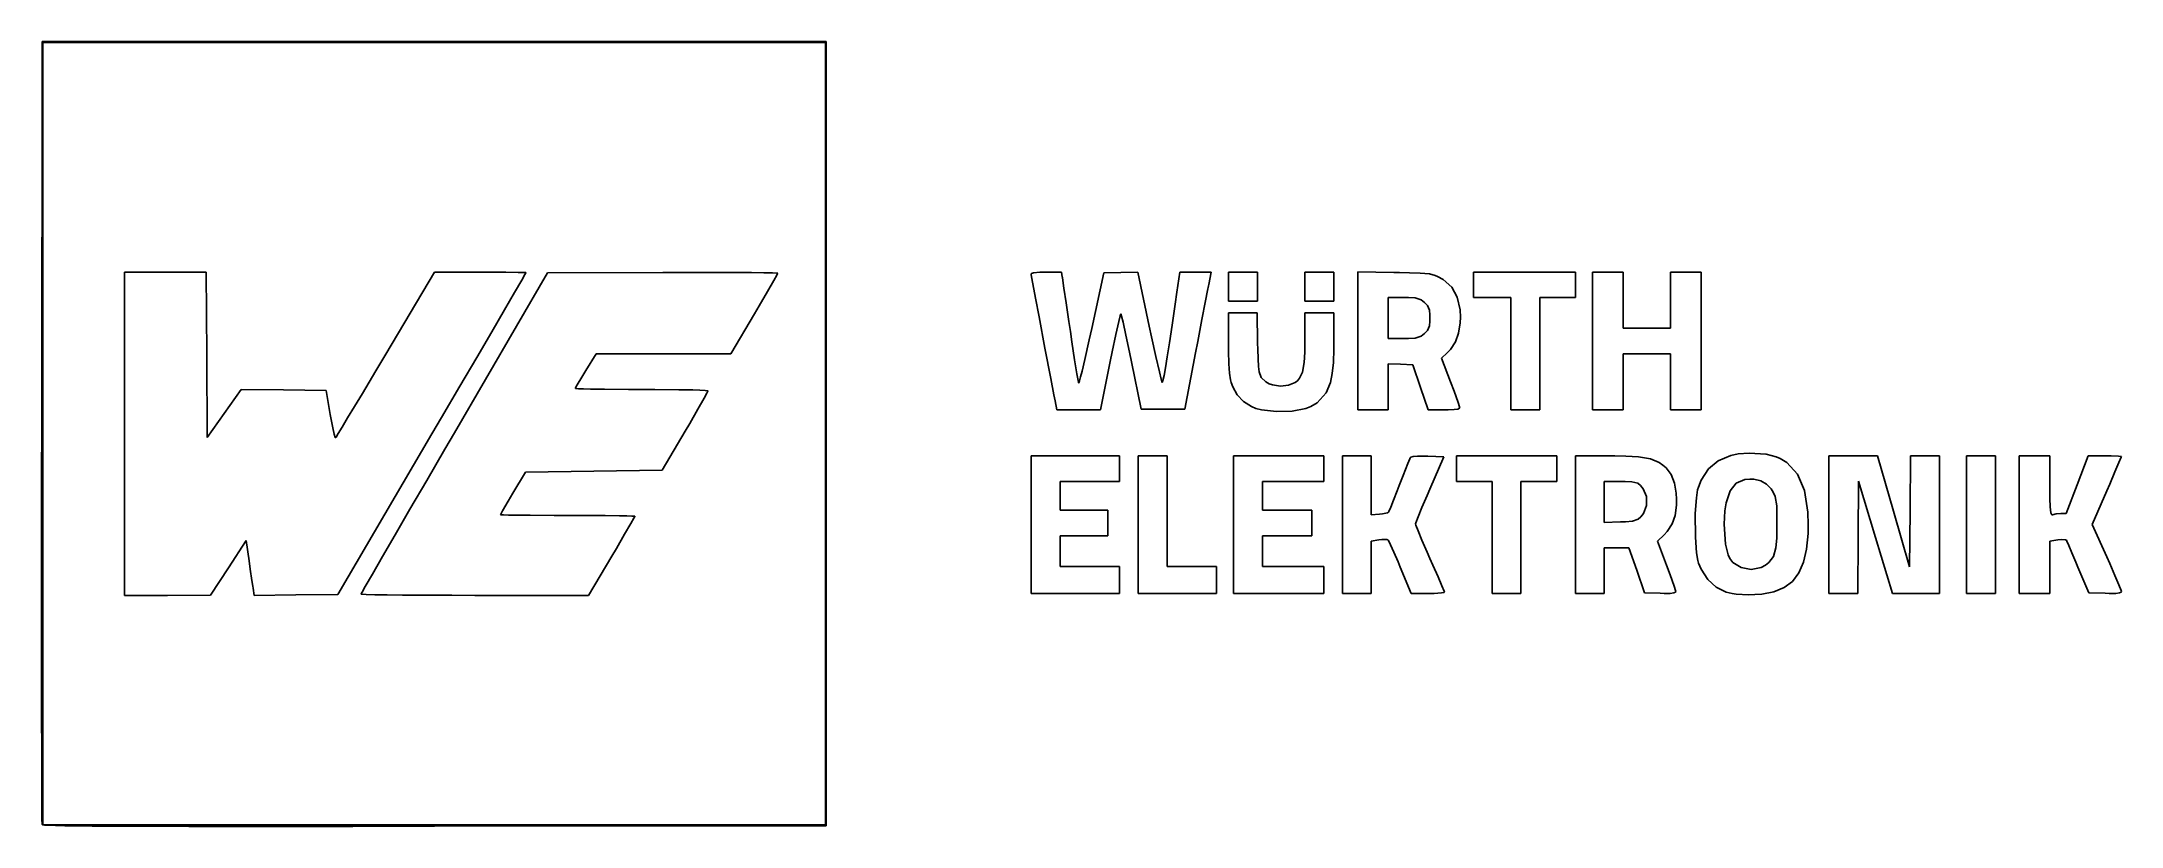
# Model space of a CAD drawing. Extents: x 18 to 1241, y 0 to 461.
import ezdxf

# ---------------------------------------------------------------- set-up
doc = ezdxf.new("R2010")
doc.units = 0

msp = doc.modelspace()

# ---------------------------------------------------------------- linework, layer by layer
for p, q in [((18.243701, 231.953273), (18.5, 461.453273)), ((18.5, 461.453273), (249, 461.453273)), ((19, 230.953273), (19, 460.953273)), ((19, 460.953273), (249, 460.953273)), ((249, 460.953273), (19, 460.953273)), ((19, 460.953273), (19, 230.953273)), ((249, 461.453273), (479.5, 461.453273)), ((249, 460.953273), (479, 460.953273)), ((479, 460.953273), (249, 460.953273)), ((479, 460.953273), (479, 230.953273)), ((479, 230.953273), (479, 460.953273)), ((479.5, 461.453273), (479.5, 230.953273)), ((90.990487, 325.953273), (67, 325.953273)), ((67, 325.953273), (67, 230.953273)), ((114.980975, 325.953273), (90.990487, 325.953273)), ((115.240487, 277.335092), (114.980975, 325.953273)), ((249.267972, 325.953273), (220.537763, 277.703273)), ((276.133986, 325.953273), (249.267972, 325.953273)), ((315.697612, 325.453273), (260.865702, 231.453273)), ((281.530801, 325.946164), (276.133986, 325.953273)), ((291.128055, 325.893579), (281.530801, 325.946164)), ((298.395522, 325.799361), (291.128055, 325.893579)), ((296.299109, 314.002087), (300.50261, 321.239098)), ((301.786897, 325.708251), (298.395522, 325.799361)), ((300.50261, 321.239098), (302.359702, 324.45924)), ((302.860619, 325.640453), (301.786897, 325.708251)), ((302.359702, 324.45924), (302.927674, 325.463672)), ((303, 325.604973), (302.860619, 325.640453)), ((302.927674, 325.463672), (303, 325.604973)), ((383.348806, 325.710262), (315.697612, 325.453273)), ((396.938504, 325.749748), (383.348806, 325.710262)), ((415.526892, 325.760449), (396.938504, 325.749748)), ((426.317059, 325.737251), (415.526892, 325.760449)), ((435.501832, 325.691403), (426.317059, 325.737251)), ((442.803734, 325.624291), (435.501832, 325.691403)), ((447.945291, 325.537299), (442.803734, 325.624291)), ((444.92395, 314.534431), (448.643433, 321.028266)), ((450.649026, 325.431812), (447.945291, 325.537299)), ((448.643433, 321.028266), (450.379135, 324.139116)), ((450.379135, 324.139116), (450.928665, 325.190529)), ((451, 325.372566), (450.649026, 325.431812)), ((450.928665, 325.190529), (451, 325.372566)), ((600, 324.885591), (600.150632, 325.125757)), ((600.030725, 324.641792), (600, 324.885591)), ((600.266679, 323.245558), (600.030725, 324.641792)), ((600.150632, 325.125757), (601.324934, 325.520794)), ((601.007643, 319.140367), (600.266679, 323.245558)), ((602.580222, 310.643306), (601.007643, 319.140367)), ((601.324934, 325.520794), (605.115207, 325.88161)), ((605.115207, 325.88161), (608.875, 325.953273)), ((608.875, 325.953273), (617.75, 325.953273)), ((617.75, 325.953273), (618.261905, 323.203273)), ((618.261905, 323.203273), (618.33629, 322.770091)), ((618.33629, 322.770091), (618.607241, 321.055803)), ((618.607241, 321.055803), (619.282227, 316.612575)), ((635.589449, 292.74338), (642.659113, 325.453273)), ((642.659113, 325.453273), (652.644391, 325.736212)), ((652.644391, 325.736212), (662.62967, 326.019151)), ((662.62967, 326.019151), (669.444384, 294.236212)), ((685.741206, 314.203273), (687.446874, 325.953273)), ((687.446874, 325.953273), (696.603298, 325.953273)), ((696.603298, 325.953273), (705.759723, 325.953273)), ((704.373073, 318.703273), (704.199157, 317.793529)), ((705.759723, 325.953273), (704.373073, 318.703273)), ((716, 317.453273), (716, 325.953273)), ((716, 325.953273), (724.5, 325.953273)), ((724.5, 325.953273), (733, 325.953273)), ((733, 325.953273), (733, 317.453273)), ((761, 317.453273), (761, 325.953273)), ((761, 325.953273), (769.5, 325.953273)), ((769.5, 325.953273), (778, 325.953273)), ((778, 325.953273), (778, 317.453273)), ((792, 285.53921), (792, 326.125146)), ((792, 326.125146), (813.25, 325.780354)), ((813.25, 325.780354), (816.643508, 325.722537)), ((816.643508, 325.722537), (822.374851, 325.601253)), ((822.374851, 325.601253), (828.72732, 325.367559)), ((828.72732, 325.367559), (834.11245, 324.853946)), ((834.11245, 324.853946), (837.515537, 323.962241)), ((837.515537, 323.962241), (839, 323.324418)), ((839, 323.324418), (842.253785, 321.54837)), ((842.253785, 321.54837), (847.318793, 317.109813)), ((860, 318.453273), (860, 325.953273)), ((860, 325.953273), (890, 325.953273)), ((860, 310.953273), (860, 318.453273)), ((890, 325.953273), (920, 325.953273)), ((920, 325.953273), (920, 318.453273)), ((920, 318.453273), (920, 310.953273)), ((930, 285.453273), (930, 325.953273)), ((930, 325.953273), (939, 325.953273)), ((939, 325.953273), (948, 325.953273)), ((948, 325.953273), (948, 309.453273)), ((976, 309.453273), (976, 325.953273)), ((976, 325.953273), (985, 325.953273)), ((985, 325.953273), (994, 325.953273)), ((994, 325.953273), (994, 285.453273)), ((290.329409, 303.757328), (296.299109, 314.002087)), ((437.25, 301.366476), (440.012085, 306.081471)), ((440.012085, 306.081471), (444.92395, 314.534431)), ((604.628412, 299.71067), (602.580222, 310.643306)), ((619.282227, 316.612575), (620.580195, 307.888698)), ((620.580195, 307.888698), (622.188682, 296.935329)), ((682.882046, 294.741602), (684.717189, 307.174579)), ((684.717189, 307.174579), (685.741206, 314.203273)), ((702.520221, 309.001247), (700.442154, 298.113307)), ((703.677639, 315.06342), (702.520221, 309.001247)), ((704.199157, 317.793529), (703.677639, 315.06342)), ((716, 308.953273), (716, 317.453273)), ((724.5, 308.953273), (716, 308.953273)), ((733, 308.953273), (724.5, 308.953273)), ((733, 317.453273), (733, 308.953273)), ((761, 308.953273), (761, 317.453273)), ((769.5, 308.953273), (761, 308.953273)), ((778, 308.953273), (769.5, 308.953273)), ((778, 317.453273), (778, 308.953273)), ((818.984223, 310.953273), (810, 310.953273)), ((810, 310.953273), (810, 298.953273)), ((821.82798, 310.941304), (818.984223, 310.953273)), ((825.785524, 310.759088), (821.82798, 310.941304)), ((829.211808, 309.657762), (825.785524, 310.759088)), ((831.234223, 308.035302), (829.211808, 309.657762)), ((833.018102, 306.279568), (831.234223, 308.035302)), ((834.262688, 303.619704), (833.018102, 306.279568)), ((847.318793, 317.109813), (850.571308, 311.290862)), ((850.571308, 311.290862), (852.144435, 303.853381)), ((871, 310.953273), (860, 310.953273)), ((882, 310.953273), (871, 310.953273)), ((882, 277.953273), (882, 310.953273)), ((909.5, 310.953273), (899, 310.953273)), ((899, 310.953273), (899, 277.953273)), ((920, 310.953273), (909.5, 310.953273)), ((948, 309.453273), (948, 292.953273)), ((976, 292.953273), (976, 309.453273)), ((282.82036, 290.893442), (290.329409, 303.757328)), ((423.5, 277.95507), (437.25, 301.366476)), ((608.133014, 281.178669), (604.628412, 299.71067)), ((622.188682, 296.935329), (623.060169, 290.953273)), ((651.536497, 296.866624), (649.838947, 289.277989)), ((652.388661, 300.347873), (651.536497, 296.866624)), ((652.708036, 301.400474), (652.388661, 300.347873)), ((652.78345, 301.503156), (652.708036, 301.400474)), ((652.858217, 301.313756), (652.78345, 301.503156)), ((653.172602, 300.116286), (652.858217, 301.313756)), ((654.009008, 296.490636), (653.172602, 300.116286)), ((655.672788, 288.849713), (654.009008, 296.490636)), ((669.444384, 294.236212), (670.827404, 287.825082)), ((681.31892, 284.403082), (682.882046, 294.741602)), ((700.442154, 298.113307), (697.983903, 285.23025)), ((716, 284.134774), (716, 301.953273)), ((716, 301.953273), (724.419017, 301.953273)), ((724.419017, 301.953273), (732.838035, 301.953273)), ((732.838035, 301.953273), (733.169017, 284.203273)), ((760.976143, 287.203273), (761, 301.953273)), ((761, 301.953273), (769.5, 301.953273)), ((769.5, 301.953273), (778, 301.953273)), ((778, 301.953273), (778, 285.163372)), ((810, 298.953273), (810, 286.953273)), ((833.018102, 291.626978), (834.262688, 294.286842)), ((834.483496, 300.868858), (834.262688, 303.619704)), ((834.262688, 294.286842), (834.483496, 297.037688)), ((834.5, 298.953273), (834.483496, 300.868858)), ((834.483496, 297.037688), (834.5, 298.953273)), ((852.236635, 296.056352), (851.320159, 290.022218)), ((852.144435, 303.853381), (852.342825, 299.453273)), ((852.342825, 299.453273), (852.236635, 296.056352)), ((273.998815, 275.799054), (282.82036, 290.893442)), ((623.060169, 290.953273), (623.933181, 285.012856)), ((623.933181, 285.012856), (625.552949, 274.367495)), ((631.54329, 274.609477), (634.157329, 286.187142)), ((634.157329, 286.187142), (635.589449, 292.74338)), ((649.838947, 289.277989), (647.68863, 279.165177)), ((657.778509, 278.850711), (655.672788, 288.849713)), ((670.827404, 287.825082), (673.366011, 276.274548)), ((680.013608, 276.073312), (681.31892, 284.403082)), ((697.983903, 285.23025), (696.690979, 278.453273)), ((716.019449, 279.485665), (716, 284.134774)), ((733.169017, 284.203273), (733.239356, 280.731752)), ((760.866077, 278.90951), (760.961435, 284.172888)), ((760.961435, 284.172888), (760.976143, 287.203273)), ((778, 285.163372), (777.967422, 280.660613)), ((792, 244.953273), (792, 285.53921)), ((810, 286.953273), (818.984223, 286.953273)), ((818.984223, 286.953273), (821.82798, 286.965242)), ((821.82798, 286.965242), (825.785524, 287.147458)), ((825.785524, 287.147458), (829.211808, 288.248784)), ((829.211808, 288.248784), (831.234223, 289.871244)), ((831.234223, 289.871244), (833.018102, 291.626978)), ((849.424126, 284.890714), (846.499624, 280.52946)), ((851.320159, 290.022218), (849.424126, 284.890714)), ((930, 244.953273), (930, 285.453273)), ((948, 292.953273), (962, 292.953273)), ((962, 292.953273), (976, 292.953273)), ((994, 285.453273), (994, 244.953273)), ((115.5, 228.716911), (115.240487, 277.335092)), ((220.537763, 277.703273), (214.751454, 267.994906)), ((264.091624, 258.862786), (273.998815, 275.799054)), ((338.09017, 268.099171), (344.18034, 277.953273)), ((344.18034, 277.953273), (383.84017, 277.954171)), ((383.84017, 277.954171), (423.5, 277.95507)), ((611.526288, 263.424607), (608.133014, 281.178669)), ((625.552949, 274.367495), (626.871131, 266.195483)), ((629.925335, 267.785985), (631.54329, 274.609477)), ((646.508031, 273.449861), (640.675906, 244.953273)), ((647.68863, 279.165177), (646.508031, 273.449861)), ((658.934031, 273.256568), (657.778509, 278.850711)), ((664.641318, 245.453273), (658.934031, 273.256568)), ((673.366011, 276.274548), (675.396159, 267.324363)), ((678.119615, 265.097194), (678.951907, 269.666586)), ((678.951907, 269.666586), (680.013608, 276.073312)), ((696.690979, 278.453273), (690.395536, 245.453273)), ((716.188258, 272.019112), (716.019449, 279.485665)), ((716.559655, 266.563291), (716.188258, 272.019112)), ((733.239356, 280.731752), (733.414572, 274.954423)), ((733.414572, 274.954423), (733.68972, 270.539753)), ((733.68972, 270.539753), (734.129457, 267.257788)), ((759.543424, 267.148128), (760.515826, 272.763327)), ((760.515826, 272.763327), (760.866077, 278.90951)), ((777.682239, 272.800509), (777.049101, 266.314059)), ((777.967422, 280.660613), (777.682239, 272.800509)), ((817.200111, 271.747082), (810, 272.040892)), ((810, 272.040892), (810, 258.497082)), ((824.400221, 271.453273), (817.200111, 271.747082)), ((828.950111, 258.210954), (824.400221, 271.453273)), ((844.636412, 278.596309), (841.254993, 275.453273)), ((841.254993, 275.453273), (846.580484, 261.453273)), ((846.499624, 280.52946), (844.636412, 278.596309)), ((882, 244.953273), (882, 277.953273)), ((899, 277.953273), (899, 244.953273)), ((962, 277.953273), (948, 277.953273)), ((948, 277.953273), (948, 261.453273)), ((976, 277.953273), (962, 277.953273)), ((976, 261.453273), (976, 277.953273)), ((135.5, 256.936605), (125.5, 242.826758)), ((160.458603, 256.694939), (135.5, 256.936605)), ((214.751454, 267.994906), (206.783188, 254.658568)), ((253.325639, 240.473262), (264.091624, 258.862786)), ((332, 257.599171), (332.124301, 257.930042)), ((332.202332, 257.533375), (332, 257.599171)), ((332.124301, 257.930042), (333.043774, 259.648512)), ((333.760999, 257.407649), (332.202332, 257.533375)), ((333.043774, 259.648512), (335.725471, 264.222043)), ((336.725037, 257.291952), (333.760999, 257.407649)), ((335.725471, 264.222043), (338.09017, 268.099171)), ((340.934485, 257.188933), (336.725037, 257.291952)), ((349.233887, 257.063971), (340.934485, 257.188933)), ((363.165723, 256.966456), (349.233887, 257.063971)), ((371, 256.953273), (363.165723, 256.966456)), ((378.834277, 256.936946), (371, 256.953273)), ((392.766113, 256.816172), (378.834277, 256.936946)), ((401.065515, 256.661405), (392.766113, 256.816172)), ((613.376563, 253.874971), (611.526288, 263.424607)), ((626.871131, 266.195483), (627.565663, 262.285916)), ((627.565663, 262.285916), (627.85116, 260.968741)), ((627.85116, 260.968741), (627.933156, 260.74338)), ((627.933156, 260.74338), (628.029592, 260.840764)), ((628.029592, 260.840764), (628.426326, 262.009859)), ((628.426326, 262.009859), (629.068708, 264.368682)), ((629.068708, 264.368682), (629.925335, 267.785985)), ((675.396159, 267.324363), (676.436955, 262.97129)), ((676.436955, 262.97129), (676.843668, 261.447296)), ((676.843668, 261.447296), (676.949335, 261.149605)), ((676.949335, 261.149605), (677.086441, 261.127589)), ((677.086441, 261.127589), (677.502527, 262.279431)), ((677.502527, 262.279431), (678.119615, 265.097194)), ((717.168886, 262.600421), (716.559655, 266.563291)), ((717.573705, 261.017036), (717.168886, 262.600421)), ((718.512207, 258.422887), (717.573705, 261.017036)), ((721.211815, 253.750279), (718.512207, 258.422887)), ((734.129457, 267.257788), (735.239106, 263.955645)), ((735.239106, 263.955645), (737.898172, 261.371038)), ((737.898172, 261.371038), (739.8787, 260.340592)), ((739.8787, 260.340592), (741.90547, 259.599874)), ((741.90547, 259.599874), (746.524073, 258.99968)), ((746.524073, 258.99968), (751.220085, 259.502143)), ((751.220085, 259.502143), (755.182296, 261.020466)), ((755.182296, 261.020466), (756.634724, 262.133451)), ((756.634724, 262.133451), (757.827758, 263.524529)), ((757.827758, 263.524529), (759.543424, 267.148128)), ((776.002509, 261.016986), (773.514117, 254.898356)), ((777.049101, 266.314059), (776.002509, 261.016986)), ((810, 258.497082), (810, 244.953273)), ((833.5, 244.968636), (828.950111, 258.210954)), ((846.580484, 261.453273), (848.651982, 255.918703)), ((948, 261.453273), (948, 244.953273)), ((976, 244.953273), (976, 261.453273)), ((185.417206, 256.453273), (160.458603, 256.694939)), ((187.87664, 242.17131), (185.417206, 256.453273)), ((202.121393, 246.878434), (198.120901, 240.221531)), ((206.783188, 254.658568), (202.121393, 246.878434)), ((399.266984, 237.029827), (404.064903, 245.348968)), ((405.274963, 256.533815), (401.065515, 256.661405)), ((404.064903, 245.348968), (407.698101, 251.773528)), ((408.239001, 256.390523), (405.274963, 256.533815)), ((407.698101, 251.773528), (409.393538, 254.879835)), ((409.797668, 256.234809), (408.239001, 256.390523)), ((409.393538, 254.879835), (409.93032, 255.952766)), ((410, 256.15332), (409.797668, 256.234809)), ((409.93032, 255.952766), (410, 256.15332)), ((614.099364, 250.203273), (613.376563, 253.874971)), ((615.141796, 244.953273), (614.099364, 250.203273)), ((627.908851, 244.953273), (615.141796, 244.953273)), ((640.675906, 244.953273), (627.908851, 244.953273)), ((677.518427, 245.453273), (664.641318, 245.453273)), ((690.395536, 245.453273), (677.518427, 245.453273)), ((724.901718, 249.877058), (721.211815, 253.750279)), ((729.454104, 246.937386), (724.901718, 249.877058)), ((732.013787, 245.859556), (729.454104, 246.937386)), ((735.526012, 244.91409), (732.013787, 245.859556)), ((744.156185, 243.989999), (735.526012, 244.91409)), ((761.432517, 245.792055), (753.401868, 244.303333)), ((764.420159, 246.9578), (761.432517, 245.792055)), ((768.137846, 249.183092), (764.420159, 246.9578)), ((773.514117, 254.898356), (768.137846, 249.183092)), ((801, 244.953273), (792, 244.953273)), ((810, 244.953273), (801, 244.953273)), ((842.75, 244.960954), (833.5, 244.968636)), ((845.088379, 244.975242), (842.75, 244.960954)), ((848.642672, 245.110613), (845.088379, 244.975242)), ((850.839244, 245.40713), (848.642672, 245.110613)), ((848.651982, 255.918703), (851.014031, 249.300319)), ((851.844776, 245.887293), (850.839244, 245.40713)), ((851.014031, 249.300319), (851.83485, 246.740114)), ((851.83485, 246.740114), (851.952988, 246.203273)), ((851.952988, 246.203273), (851.844776, 245.887293)), ((890.5, 244.953273), (882, 244.953273)), ((899, 244.953273), (890.5, 244.953273)), ((939, 244.953273), (930, 244.953273)), ((948, 244.953273), (939, 244.953273)), ((985, 244.953273), (976, 244.953273)), ((994, 244.953273), (985, 244.953273)), ((125.5, 242.826758), (115.5, 228.716911)), ((188.385705, 239.318325), (187.87664, 242.17131)), ((189.37536, 234.334487), (188.385705, 239.318325)), ((190.23968, 230.682631), (189.37536, 234.334487)), ((194.90257, 234.888967), (192.587256, 231.08185)), ((198.120901, 240.221531), (194.90257, 234.888967)), ((247.69149, 230.854973), (253.325639, 240.473262)), ((383.13795, 209.453273), (396.568975, 232.40332)), ((396.568975, 232.40332), (399.266984, 237.029827)), ((753.401868, 244.303333), (744.156185, 243.989999)), ((18.220061, 208.568145), (18.243701, 231.953273)), ((19, 0.953273), (19, 230.953273)), ((19, 230.953273), (19, 0.953273)), ((67, 230.953273), (67, 135.953273)), ((190.873823, 228.805728), (190.23968, 230.682631)), ((191.071815, 228.67131), (190.873823, 228.805728)), ((191.295815, 229.001287), (191.071815, 228.67131)), ((192.587256, 231.08185), (191.295815, 229.001287)), ((192.382979, 136.453273), (247.69149, 230.854973)), ((255.280015, 221.87382), (244.606126, 203.546434)), ((260.865702, 231.453273), (255.280015, 221.87382)), ((479, 230.953273), (479, 0.953273)), ((479, 0.953273), (479, 230.953273)), ((479.5, 230.953273), (479.5, 0.453273)), ((18.189185, 163.845166), (18.220061, 208.568145)), ((295.306872, 196.098453), (302.613744, 208.453273)), ((302.613744, 208.453273), (342.875847, 208.953273)), ((342.875847, 208.953273), (383.13795, 209.453273)), ((600, 177.453273), (600, 217.953273)), ((600, 217.953273), (626, 217.953273)), ((626, 217.953273), (652, 217.953273)), ((652, 217.953273), (652, 210.453273)), ((652, 210.453273), (652, 202.953273)), ((663, 177.453273), (663, 217.953273)), ((663, 217.953273), (671.5, 217.953273)), ((671.5, 217.953273), (680, 217.953273)), ((680, 217.953273), (680, 185.453273)), ((719, 177.453273), (719, 217.953273)), ((719, 217.953273), (745.5, 217.953273)), ((745.5, 217.953273), (772, 217.953273)), ((772, 217.953273), (772, 210.453273)), ((772, 210.453273), (772, 202.953273)), ((783, 177.453273), (783, 217.953273)), ((783, 217.953273), (791.5, 217.953273)), ((791.5, 217.953273), (800, 217.953273)), ((800, 217.953273), (800, 200.57611)), ((818.675818, 206.428402), (821.479102, 213.503905)), ((821.479102, 213.503905), (822.620175, 216.220984)), ((822.620175, 216.220984), (822.892371, 216.779125)), ((822.892371, 216.779125), (823.214314, 217.085571)), ((823.214314, 217.085571), (824.599108, 217.530771)), ((824.599108, 217.530771), (827.087929, 217.763229)), ((827.087929, 217.763229), (830.820156, 217.795964)), ((830.820156, 217.795964), (833.196104, 217.741503)), ((833.196104, 217.741503), (842.726918, 217.453273)), ((842.726918, 217.453273), (834.421046, 198.453273)), ((850, 210.453273), (850, 217.953273)), ((850, 217.953273), (879.5, 217.953273)), ((850, 202.953273), (850, 210.453273)), ((879.5, 217.953273), (909, 217.953273)), ((909, 217.953273), (909, 210.453273)), ((909, 210.453273), (909, 202.953273)), ((920, 177.453273), (920, 217.953273)), ((920, 217.953273), (939.341069, 217.953273)), ((939.341069, 217.953273), (943.106242, 217.942545)), ((943.106242, 217.942545), (949.613346, 217.844333)), ((949.613346, 217.844333), (957.184798, 217.443205)), ((957.184798, 217.443205), (964.226474, 216.261204)), ((964.226474, 216.261204), (969.221145, 214.097401)), ((969.221145, 214.097401), (971.44272, 212.56476)), ((971.44272, 212.56476), (973.311933, 210.927199)), ((973.311933, 210.927199), (976.288615, 206.946056)), ((993.957418, 203.677053), (998.228236, 210.281036)), ((998.228236, 210.281036), (1003.949765, 215.033145)), ((1003.949765, 215.033145), (1011.312855, 218.091892)), ((1011.312855, 218.091892), (1015.669626, 219.035789)), ((1015.669626, 219.035789), (1022.161572, 219.601764)), ((1022.161572, 219.601764), (1032.125041, 218.857821)), ((1032.125041, 218.857821), (1037.996122, 217.397761)), ((1037.996122, 217.397761), (1040.46331, 216.403659)), ((1040.46331, 216.403659), (1044.314128, 214.087494)), ((1044.314128, 214.087494), (1050.484649, 207.254717)), ((1069, 177.453273), (1069, 217.953273)), ((1069, 217.953273), (1083.277053, 217.953273)), ((1083.277053, 217.953273), (1097.554107, 217.953273)), ((1097.554107, 217.953273), (1107.027053, 185.356542)), ((1116.763664, 185.356542), (1117.027329, 217.953273)), ((1117.027329, 217.953273), (1125.513664, 217.953273)), ((1125.513664, 217.953273), (1134, 217.953273)), ((1134, 217.953273), (1134, 177.453273)), ((1150, 177.453273), (1150, 217.953273)), ((1150, 217.953273), (1158.5, 217.953273)), ((1158.5, 217.953273), (1167, 217.953273)), ((1167, 217.953273), (1167, 177.453273)), ((1181, 177.453273), (1181, 217.953273)), ((1181, 217.953273), (1190, 217.953273)), ((1190, 217.953273), (1199, 217.953273)), ((1199, 217.953273), (1199, 200.346284)), ((1214.974707, 200.971996), (1221.449415, 217.953273)), ((1221.449415, 217.953273), (1231.224707, 217.953273)), ((1231.224707, 217.953273), (1235.02027, 217.923592)), ((1237.218238, 208.518219), (1234.16107, 201.390193)), ((1235.02027, 217.923592), (1239.324645, 217.787055)), ((1239.533261, 213.974625), (1237.218238, 208.518219)), ((1239.324645, 217.787055), (1240.800485, 217.652685)), ((1240.825329, 217.097549), (1239.533261, 213.974625)), ((1240.800485, 217.652685), (1241, 217.577125)), ((1241, 217.577125), (1240.825329, 217.097549)), ((244.606126, 203.546434), (234.783023, 186.651591)), ((292.46975, 191.270126), (295.306872, 196.098453)), ((634.5, 202.953273), (617, 202.953273)), ((617, 202.953273), (617, 194.453273)), ((652, 202.953273), (634.5, 202.953273)), ((754, 202.953273), (736, 202.953273)), ((736, 202.953273), (736, 194.453273)), ((772, 202.953273), (754, 202.953273)), ((800, 200.57611), (800, 183.198947)), ((813.093344, 191.990659), (815.2276, 197.457333)), ((815.2276, 197.457333), (816.390313, 200.490894)), ((816.390313, 200.490894), (818.675818, 206.428402)), ((834.421046, 198.453273), (832.751396, 194.605682)), ((860.5, 202.953273), (850, 202.953273)), ((871, 202.953273), (860.5, 202.953273)), ((871, 169.953273), (871, 202.953273)), ((898.5, 202.953273), (888, 202.953273)), ((888, 202.953273), (888, 169.953273)), ((909, 202.953273), (898.5, 202.953273)), ((946.353977, 202.953273), (937, 202.953273)), ((937, 202.953273), (937, 190.856743)), ((949.212153, 202.939552), (946.353977, 202.953273)), ((953.2504, 202.768043), (949.212153, 202.939552)), ((956.641373, 201.84192), (953.2504, 202.768043)), ((958.313534, 200.538504), (956.641373, 201.84192)), ((959.896882, 198.65703), (958.313534, 200.538504)), ((961.739388, 193.967735), (959.896882, 198.65703)), ((976.288615, 206.946056), (978.269958, 201.97254)), ((978.269958, 201.97254), (979.280348, 195.94544)), ((979.280348, 195.94544), (979.429056, 192.517668)), ((991.131936, 193.341773), (991.854062, 197.98672)), ((991.854062, 197.98672), (992.306385, 199.631072)), ((992.306385, 199.631072), (993.957418, 203.677053)), ((1010.9395, 197.344034), (1008.622531, 190.290859)), ((1014.500376, 201.809221), (1010.9395, 197.344034)), ((1019.518661, 203.954142), (1014.500376, 201.809221)), ((1022.64105, 204.240165), (1019.518661, 203.954142)), ((1024.961606, 204.151433), (1022.64105, 204.240165)), ((1029.042623, 203.255908), (1024.961606, 204.151433)), ((1032.414309, 201.382149), (1029.042623, 203.255908)), ((1035.121623, 198.50517), (1032.414309, 201.382149)), ((1036.240189, 196.682666), (1035.121623, 198.50517)), ((1037.461506, 193.974141), (1036.240189, 196.682666)), ((1050.484649, 207.254717), (1054.606652, 197.504643)), ((1054.606652, 197.504643), (1056.671698, 184.857237)), ((1086.5, 203.035553), (1086.236519, 169.994413)), ((1096.473443, 169.994413), (1086.5, 203.035553)), ((1199, 200.346284), (1199.002323, 197.571319)), ((1199.002323, 197.571319), (1199.025536, 192.92185)), ((1208.5, 183.990718), (1214.974707, 200.971996)), ((1232.441935, 197.406153), (1223.88387, 177.611329)), ((1234.16107, 201.390193), (1232.441935, 197.406153)), ((234.783023, 186.651591), (226.03567, 171.577916)), ((288, 183.348453), (288.149134, 183.680001)), ((288.149134, 183.680001), (289.252301, 185.686458)), ((289.252301, 185.686458), (292.46975, 191.270126)), ((617, 194.453273), (617, 185.953273)), ((617, 185.953273), (631, 185.953273)), ((631, 185.953273), (645, 185.953273)), ((645, 185.953273), (645, 178.453273)), ((680, 185.453273), (680, 152.953273)), ((736, 194.453273), (736, 185.953273)), ((736, 185.953273), (750.5, 185.953273)), ((750.5, 185.953273), (765, 185.953273)), ((765, 185.953273), (765, 178.453273)), ((800, 183.198947), (804.75, 183.69796)), ((804.75, 183.69796), (806.640148, 183.941282)), ((806.640148, 183.941282), (809.480351, 184.541849)), ((809.480351, 184.541849), (810.080587, 184.825123)), ((810.080587, 184.825123), (810.314147, 185.258225)), ((810.314147, 185.258225), (811.386514, 187.752945)), ((811.386514, 187.752945), (813.093344, 191.990659)), ((829.775624, 187.589868), (827.513243, 182.040794)), ((832.751396, 194.605682), (829.775624, 187.589868)), ((937, 190.856743), (937, 178.760213)), ((958.553564, 182.050691), (960.087051, 184.009688)), ((960.087051, 184.009688), (961.806643, 188.78758)), ((961.806643, 188.78758), (961.739388, 193.967735)), ((979.360227, 188.991852), (978.570626, 182.924313)), ((979.429056, 192.517668), (979.360227, 188.991852)), ((990.504234, 184.018789), (991.131936, 193.341773)), ((990.515249, 170.089219), (990.504234, 184.018789)), ((1007.863792, 185.710112), (1007.377539, 177.786616)), ((1008.622531, 190.290859), (1007.863792, 185.710112)), ((1038.32762, 188.525125), (1037.461506, 193.974141)), ((1038.487309, 182.043606), (1038.32762, 188.525125)), ((1056.671698, 184.857237), (1056.930224, 177.453273)), ((1107.027053, 185.356542), (1116.5, 152.759812)), ((1116.5, 152.759812), (1116.763664, 185.356542)), ((1199.025536, 192.92185), (1199.129904, 187.950179)), ((1199.129904, 187.950179), (1199.46366, 184.363184)), ((1199.46366, 184.363184), (1200.110295, 183.28024)), ((1200.581787, 183.346284), (1202.629587, 183.78047)), ((1202.629587, 183.78047), (1205.331787, 183.971996)), ((1205.331787, 183.971996), (1208.5, 183.990718)), ((226.03567, 171.577916), (218.589034, 158.71403)), ((288.204926, 183.308197), (288, 183.348453)), ((289.783575, 183.231274), (288.204926, 183.308197)), ((292.785614, 183.160487), (289.783575, 183.231274)), ((297.04903, 183.097457), (292.785614, 183.160487)), ((305.454834, 183.021002), (297.04903, 183.097457)), ((319.565283, 182.961339), (305.454834, 183.021002)), ((327.5, 182.953273), (319.565283, 182.961339)), ((335.434717, 182.942472), (327.5, 182.953273)), ((349.545166, 182.862577), (335.434717, 182.942472)), ((357.95097, 182.760194), (349.545166, 182.862577)), ((356.112007, 163.549233), (360.979205, 171.834912)), ((362.214386, 182.67579), (357.95097, 182.760194)), ((360.979205, 171.834912), (364.664863, 178.191845)), ((365.216425, 182.580998), (362.214386, 182.67579)), ((364.664863, 178.191845), (366.384781, 181.229946)), ((366.795074, 182.477989), (365.216425, 182.580998)), ((366.384781, 181.229946), (366.929314, 182.251002)), ((367, 182.424081), (366.795074, 182.477989)), ((366.929314, 182.251002), (367, 182.424081)), ((600, 136.953273), (600, 177.453273)), ((645, 178.453273), (645, 170.953273)), ((663, 136.953273), (663, 177.453273)), ((719, 136.953273), (719, 177.453273)), ((765, 178.453273), (765, 170.953273)), ((783, 136.953273), (783, 177.453273)), ((826.238679, 178.631562), (826.057587, 177.93973)), ((826.057587, 177.93973), (826.219505, 177.250245)), ((826.219505, 177.250245), (827.482235, 173.858368)), ((827.513243, 182.040794), (826.238679, 178.631562)), ((827.482235, 173.858368), (829.765973, 168.340389)), ((920, 136.953273), (920, 177.453273)), ((937, 178.760213), (946.478873, 179.106743)), ((946.478873, 179.106743), (949.380612, 179.226823)), ((949.380612, 179.226823), (953.471488, 179.552914)), ((953.471488, 179.552914), (956.883638, 180.636577)), ((956.883638, 180.636577), (958.553564, 182.050691)), ((972.122932, 171.573313), (968.262453, 167.803656)), ((973.981239, 173.57199), (972.122932, 171.573313)), ((976.815957, 177.894227), (973.981239, 173.57199)), ((978.570626, 182.924313), (976.815957, 177.894227)), ((1007.377539, 177.786616), (1008.274405, 165.982712)), ((1038.383419, 169.532001), (1038.489065, 174.527432)), ((1038.5, 177.453273), (1038.487309, 182.043606)), ((1038.489065, 174.527432), (1038.5, 177.453273)), ((1056.82295, 172.303751), (1055.946215, 163.142018)), ((1056.930224, 177.453273), (1056.82295, 172.303751)), ((1069, 136.953273), (1069, 177.453273)), ((1134, 177.453273), (1134, 136.953273)), ((1150, 136.953273), (1150, 177.453273)), ((1167, 177.453273), (1167, 136.953273)), ((1181, 136.953273), (1181, 177.453273)), ((1200.110295, 183.28024), (1200.581787, 183.346284)), ((1223.88387, 177.611329), (1232.457911, 158.532301)), ((18.179939, 132.560125), (18.189185, 163.845166)), ((127.995298, 152.081812), (138.490596, 168.205726)), ((138.490596, 168.205726), (140.17503, 156.3295)), ((353.375041, 158.924081), (356.112007, 163.549233)), ((631, 170.953273), (617, 170.953273)), ((617, 170.953273), (617, 161.953273)), ((617, 161.953273), (617, 152.953273)), ((645, 170.953273), (631, 170.953273)), ((750.5, 170.953273), (736, 170.953273)), ((736, 170.953273), (736, 161.953273)), ((736, 161.953273), (736, 152.953273)), ((765, 170.953273), (750.5, 170.953273)), ((804.429001, 168.494897), (800, 167.830727)), ((800, 167.830727), (800, 152.392)), ((806.215858, 168.711275), (804.429001, 168.494897)), ((809.029178, 168.784879), (806.215858, 168.711275)), ((809.709132, 168.633039), (809.029178, 168.784879)), ((810.012157, 168.209663), (809.709132, 168.633039)), ((811.293002, 165.671619), (810.012157, 168.209663)), ((813.273389, 161.318542), (811.293002, 165.671619)), ((815.713099, 155.67846), (813.273389, 161.318542)), ((829.765973, 168.340389), (832.793705, 161.365639)), ((832.793705, 161.365639), (834.5, 157.541139)), ((871, 136.953273), (871, 169.953273)), ((888, 169.953273), (888, 136.953273)), ((944.25, 163.945592), (937, 163.953273)), ((937, 163.953273), (937, 150.453273)), ((951.5, 163.93791), (944.25, 163.945592)), ((956.050787, 150.695592), (951.5, 163.93791)), ((968.262453, 167.803656), (973.627307, 153.628464)), ((991.157563, 160.932953), (990.515249, 170.089219)), ((991.886884, 156.478541), (991.157563, 160.932953)), ((1008.274405, 165.982712), (1009.791692, 159.757087)), ((1009.791692, 159.757087), (1010.783774, 157.546075)), ((1036.498045, 158.772705), (1037.924656, 163.855777)), ((1037.924656, 163.855777), (1038.383419, 169.532001)), ((1055.946215, 163.142018), (1054.145364, 155.442796)), ((1086.236519, 169.994413), (1085.973039, 136.953273)), ((1106.446885, 136.953273), (1096.473443, 169.994413)), ((1203.702052, 168.535843), (1199, 167.830727)), ((1199, 167.830727), (1199, 152.392)), ((1205.55446, 168.739097), (1203.702052, 168.535843)), ((1208.239992, 168.638541), (1205.55446, 168.739097)), ((1208.742346, 168.347116), (1208.239992, 168.638541)), ((1208.940055, 167.86141), (1208.742346, 168.347116)), ((1210.020758, 165.277457), (1208.940055, 167.86141)), ((1211.832082, 160.978048), (1210.020758, 165.277457)), ((1214.154313, 155.4847), (1211.832082, 160.978048)), ((117.5, 135.957897), (127.995298, 152.081812)), ((140.17503, 156.3295), (140.879102, 151.381464)), ((140.879102, 151.381464), (141.850997, 144.602991)), ((212.668081, 148.448558), (208.497775, 141.170122)), ((218.589034, 158.71403), (212.668081, 148.448558)), ((339.750081, 135.953273), (353.375041, 158.924081)), ((617, 152.953273), (634.5, 152.953273)), ((634.5, 152.953273), (652, 152.953273)), ((652, 152.953273), (652, 144.953273)), ((680, 152.953273), (694.5, 152.953273)), ((694.5, 152.953273), (709, 152.953273)), ((709, 152.953273), (709, 144.953273)), ((736, 152.953273), (754, 152.953273)), ((754, 152.953273), (772, 152.953273)), ((772, 152.953273), (772, 144.953273)), ((800, 152.392), (800, 136.953273)), ((817.030131, 152.5408), (815.713099, 155.67846)), ((823.5, 136.974588), (817.030131, 152.5408)), ((834.5, 157.541139), (836.207471, 153.730154)), ((836.207471, 153.730154), (839.243896, 146.85537)), ((839.243896, 146.85537), (841.543213, 141.516504)), ((937, 150.453273), (937, 136.953273)), ((960.601575, 137.453273), (956.050787, 150.695592)), ((973.627307, 153.628464), (975.710688, 148.022909)), ((975.710688, 148.022909), (978.074428, 141.313762)), ((992.341715, 154.953273), (991.886884, 156.478541)), ((993.932163, 151.336378), (992.341715, 154.953273)), ((997.832527, 145.311242), (993.932163, 151.336378)), ((1010.783774, 157.546075), (1012.508487, 155.32153)), ((1012.508487, 155.32153), (1017.441544, 152.23329)), ((1017.441544, 152.23329), (1023.409319, 151.1334)), ((1023.409319, 151.1334), (1029.279658, 152.230522)), ((1029.279658, 152.230522), (1031.824492, 153.668169)), ((1031.824492, 153.668169), (1033.784765, 155.263859)), ((1033.784765, 155.263859), (1036.498045, 158.772705)), ((1051.370955, 149.1414), (1047.573549, 144.173145)), ((1054.145364, 155.442796), (1051.370955, 149.1414)), ((1199, 152.392), (1199, 136.953273)), ((1215.438358, 152.453273), (1214.154313, 155.4847)), ((1221.796129, 137.453273), (1215.438358, 152.453273)), ((1232.457911, 158.532301), (1234.179929, 154.673475)), ((1234.179929, 154.673475), (1237.240392, 147.663751)), ((1237.240392, 147.663751), (1239.555416, 142.154795)), ((67, 135.953273), (92.25, 135.955585)), ((92.25, 135.955585), (117.5, 135.957897)), ((141.850997, 144.602991), (142.331839, 141.285555)), ((142.331839, 141.285555), (142.493604, 140.185943)), ((142.493604, 140.185943), (143.127743, 135.918613)), ((143.127743, 135.918613), (167.755361, 136.185943)), ((167.755361, 136.185943), (192.382979, 136.453273)), ((206.089464, 136.864639), (206.016896, 136.703273)), ((206.016896, 136.703273), (206.362122, 136.626872)), ((206.65424, 137.905318), (206.089464, 136.864639)), ((206.362122, 136.626872), (209.031549, 136.480882)), ((208.497775, 141.170122), (206.65424, 137.905318)), ((209.031549, 136.480882), (214.111091, 136.346538)), ((214.111091, 136.346538), (221.326524, 136.226915)), ((221.326524, 136.226915), (230.403628, 136.12509)), ((230.403628, 136.12509), (241.068177, 136.044139)), ((241.068177, 136.044139), (259.4416, 135.968581)), ((259.4416, 135.968581), (272.875041, 135.953273)), ((272.875041, 135.953273), (339.750081, 135.953273)), ((626, 136.953273), (600, 136.953273)), ((652, 136.953273), (626, 136.953273)), ((652, 144.953273), (652, 136.953273)), ((686, 136.953273), (663, 136.953273)), ((709, 136.953273), (686, 136.953273)), ((709, 144.953273), (709, 136.953273)), ((745.5, 136.953273), (719, 136.953273)), ((772, 136.953273), (745.5, 136.953273)), ((772, 144.953273), (772, 136.953273)), ((791.5, 136.953273), (783, 136.953273)), ((800, 136.953273), (791.5, 136.953273)), ((833.25, 136.96393), (823.5, 136.974588)), ((837.035742, 137.026974), (833.25, 136.96393)), ((841.328979, 137.331332), (837.035742, 137.026974)), ((842.801001, 137.633869), (841.328979, 137.331332)), ((841.543213, 141.516504), (842.826514, 138.361159)), ((843, 137.804682), (842.801001, 137.633869)), ((842.826514, 138.361159), (843, 137.804682)), ((879.5, 136.953273), (871, 136.953273)), ((888, 136.953273), (879.5, 136.953273)), ((928.5, 136.953273), (920, 136.953273)), ((937, 136.953273), (928.5, 136.953273)), ((969.800787, 137.165747), (960.601575, 137.453273)), ((972.201796, 137.10592), (969.800787, 137.165747)), ((975.781086, 137.128384), (972.201796, 137.10592)), ((977.92998, 137.362079), (975.781086, 137.128384)), ((978.888364, 137.833093), (977.92998, 137.362079)), ((978.074428, 141.313762), (978.885796, 138.713702)), ((978.885796, 138.713702), (978.99608, 138.165747)), ((978.99608, 138.165747), (978.888364, 137.833093)), ((1002.744528, 140.850101), (997.832527, 145.311242)), ((1008.730985, 137.895902), (1002.744528, 140.850101)), ((1012.146765, 136.966077), (1008.730985, 137.895902)), ((1014.548204, 136.63332), (1012.146765, 136.966077)), ((1021.669748, 136.304449), (1014.548204, 136.63332)), ((1025.512712, 136.348841), (1021.669748, 136.304449)), ((1029.548931, 136.620371), (1025.512712, 136.348841)), ((1036.711978, 137.977315), (1029.548931, 136.620371)), ((1042.703704, 140.473345), (1036.711978, 137.977315)), ((1047.573549, 144.173145), (1042.703704, 140.473345)), ((1077.486519, 136.953273), (1069, 136.953273)), ((1085.973039, 136.953273), (1077.486519, 136.953273)), ((1120.223443, 136.953273), (1106.446885, 136.953273)), ((1134, 136.953273), (1120.223443, 136.953273)), ((1158.5, 136.953273), (1150, 136.953273)), ((1167, 136.953273), (1158.5, 136.953273)), ((1190, 136.953273), (1181, 136.953273)), ((1199, 136.953273), (1190, 136.953273)), ((1231.398065, 137.167061), (1221.796129, 137.453273)), ((1233.907069, 137.107432), (1231.398065, 137.167061)), ((1237.646548, 137.129953), (1233.907069, 137.107432)), ((1239.892582, 137.363479), (1237.646548, 137.129953)), ((1239.555416, 142.154795), (1240.844188, 138.81484)), ((1240.898681, 137.834368), (1239.892582, 137.363479)), ((1240.844188, 138.81484), (1241.015976, 138.167061)), ((1241.015976, 138.167061), (1240.898681, 137.834368)), ((18.180188, 113.000109), (18.179939, 132.560125)), ((18.185437, 94.615457), (18.180188, 113.000109)), ((18.195572, 77.524476), (18.185437, 94.615457)), ((18.210482, 61.845471), (18.195572, 77.524476)), ((18.230054, 47.696748), (18.210482, 61.845471)), ((18.254176, 35.196612), (18.230054, 47.696748)), ((18.282734, 24.463368), (18.254176, 35.196612)), ((18.315617, 15.615322), (18.282734, 24.463368)), ((18.352711, 8.770781), (18.315617, 15.615322)), ((18.393905, 4.048048), (18.352711, 8.770781)), ((18.439086, 1.565431), (18.393905, 4.048048)), ((18.463137, 1.201135), (18.439086, 1.565431)), ((18.637121, 1.109814), (18.463137, 1.201135)), ((19.865364, 0.940887), (18.637121, 1.109814)), ((249, 0.953273), (19, 0.953273)), ((19, 0.953273), (249, 0.953273)), ((22.378054, 0.789765), (19.865364, 0.940887)), ((26.308089, 0.655873), (22.378054, 0.789765)), ((31.788366, 0.538635), (26.308089, 0.655873)), ((38.951783, 0.437475), (31.788366, 0.538635)), ((47.93124, 0.351818), (38.951783, 0.437475)), ((58.859633, 0.281087), (47.93124, 0.351818)), ((71.86986, 0.224706), (58.859633, 0.281087)), ((87.094821, 0.182099), (71.86986, 0.224706)), ((104.667411, 0.152692), (87.094821, 0.182099)), ((124.720531, 0.135906), (104.667411, 0.152692)), ((147.387077, 0.131168), (124.720531, 0.135906)), ((172.799947, 0.1379), (147.387077, 0.131168)), ((201.09204, 0.155527), (172.799947, 0.1379)), ((232.396253, 0.183473), (201.09204, 0.155527)), ((249.219435, 0.201135), (232.396253, 0.183473)), ((479, 0.953273), (249, 0.953273)), ((249, 0.953273), (479, 0.953273)), ((479.5, 0.453273), (249.219435, 0.201135))]:
    msp.add_line(p, q)

doc.saveas('drawing.dxf')
